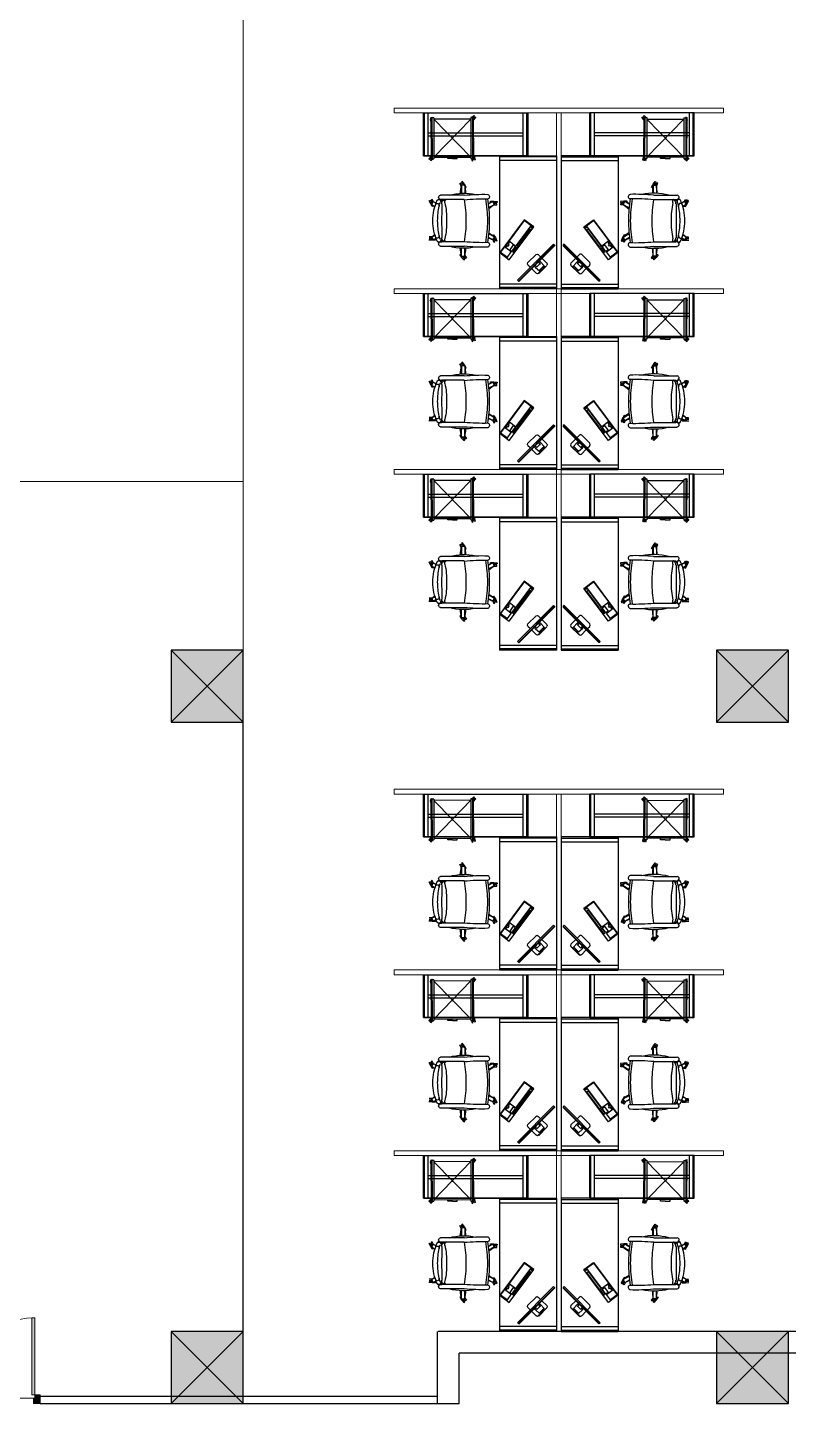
# Model space of a CAD drawing. Header units: inches. Extents: x 327481 to 195042051, y -335014 to 44773228.
# Drawn here: x 380513 to 380825, y -317812 to -317248 of the extents above; entities that cross this region are included whole.
import ezdxf

# ---------------------------------------------------------------- set-up
doc = ezdxf.new("R2010")
doc.units = ezdxf.units.IN
doc.header["$MEASUREMENT"] = 0
for name, color, linetype in [('cad-block.com', 250, 'Continuous'), ('center', 146, 'Continuous'), ('FLOORING', 44, 'Continuous'), ('PARTITION', 174, 'Continuous')]:
    doc.layers.add(name, color=color, linetype=linetype)
for name, color, linetype, lineweight in [('column 1', 146, 'Continuous', 30), ('DOOR', 47, 'Continuous', 9), ('furniture', 251, 'Continuous', 13), ('WALL', 12, 'Continuous', 30)]:
    doc.layers.add(name, color=color, linetype=linetype, lineweight=lineweight)

# ---------------------------------------------------------------- blocks, each defined once
blk = doc.blocks.new('RTU')
at = {"layer": 'DOOR'}
for points in [[(2799511, -182811), (2799511, -182874), (2799551, -182874), (2799551, -182886), (2799611, -182886), (2799611, -182811)], [(2798637, -183716, 0.009156), (2798637, -183748), (2799511, -183748), (2799511, -183716)], [(2799611, -183811), (2799611, -183736), (2799551, -183736), (2799551, -183748), (2799511, -183748), (2799511, -183811)]]:
    blk.add_hatch(color=256, dxfattribs=at).paths.add_polyline_path(points)
at = {"layer": 'DOOR', "ltscale": 300}
for p, q in [((2799511, -182811), (2799511, -182874)), ((2799611, -182811), (2799511, -182811)), ((2799611, -182811), (2799611, -182886)), ((2799551, -182874), (2799511, -182874)), ((2799551, -182874), (2799551, -182886)), ((2799611, -182886), (2799551, -182886)), ((2799551, -182886), (2799551, -183736)), ((2798637, -183748), (2798637, -183716)), ((2798637, -183716), (2799511, -183716)), ((2799511, -183748), (2798637, -183748)), ((2799511, -183716), (2799511, -183748)), ((2799511, -183811), (2799511, -183748)), ((2799551, -183748), (2799511, -183748)), ((2799611, -183736), (2799551, -183736)), ((2799551, -183748), (2799551, -183736)), ((2799611, -183811), (2799611, -183736)), ((2799611, -183811), (2799511, -183811))]:
    blk.add_line(p, q, dxfattribs=at)
blk.add_arc((2799511, -183748), 874, 90, 180, dxfattribs=at)
blk = doc.blocks.new('COLUMN1')
at = {"layer": 'column 1'}
h = blk.add_hatch(color=256, dxfattribs=at)
h.paths.add_polyline_path([(1, 1), (0, 1), (0.5, 0.5)])
h.paths.add_polyline_path([(1, 1), (0.5, 0.5), (1, 0)])
h.paths.add_polyline_path([(0.5, 0.5), (0, 0), (1, 0)])
h.paths.add_polyline_path([(0.5, 0.5), (0, 1), (0, 0)])
at = {"layer": 'column 1', "lineweight": 0, "ltscale": 0.3}
for p, q in [((0, 1), (1, 0)), ((0, 0), (1, 1))]:
    blk.add_line(p, q, dxfattribs=at)
at = {"layer": 'column 1', "ltscale": 0.3}
for p, q in [((1, 1), (0, 1)), ((0, 1), (0, 0)), ((1, 0), (1, 1)), ((0, 0), (1, 0))]:
    blk.add_line(p, q, dxfattribs=at)
blk = doc.blocks.new('furn040')
at = {"color": 0, "linetype": 'ByBlock', "ltscale": 100}
for p, q in [((-1394, 0), (-1394, -600)), ((-1394, 0), (-1394, -600)), ((6, 0), (-1394, 0)), ((6, 0), (-1394, 0)), ((-1382, 0), (-1382, -600)), ((-1344, 0), (-1344, -600)), ((-44, 0), (-44, -600)), ((-6, 0), (-6, -600)), ((6, -600), (6, 0)), ((-1089, -496), (-744, -238)), ((-957, -407), (-773, -270)), ((-763, -283), (-948, -420)), ((-944, -426), (-730, -267)), ((-773, -270), (-763, -283)), ((-755, -259), (-744, -250)), ((-747, -270), (-755, -259)), ((-735, -262), (-747, -270)), ((-744, -238), (-668, -340)), ((-744, -250), (-735, -262)), ((-730, -267), (-676, -339)), ((-668, -340), (-1014, -597)), ((-1013, -450), (-967, -415)), ((-958, -427), (-1004, -462)), ((-1001, -470), (-949, -432)), ((-967, -415), (-958, -427)), ((-948, -420), (-957, -407)), ((-949, -432), (-933, -454)), ((-890, -499), (-944, -426)), ((-676, -339), (-890, -499)), ((456, -300), (6, -300)), ((6, -300), (456, -300)), ((6, -300), (6, -700)), ((6, -700), (6, -300)), ((6, -312), (456, -312)), ((6, -350), (456, -350)), ((6, -410), (6, -440)), ((216, -700), (216, -350)), ((246, -700), (246, -350)), ((416, -300), (446, -300)), ((456, -700), (456, -300)), ((-1014, -597), (-1089, -496)), ((-1063, -517), (-1007, -475)), ((-1010, -588), (-1063, -517)), ((-1004, -462), (-1013, -450)), ((-954, -546), (-1010, -588)), ((-1007, -475), (-954, -546)), ((-985, -492), (-1001, -470)), ((-933, -454), (-985, -492)), ((-956, -531), (-939, -518)), ((-950, -540), (-956, -531)), ((-900, -503), (-950, -540)), ((-947, -508), (-932, -497)), ((-939, -518), (-947, -508)), ((-932, -497), (-924, -507)), ((-924, -507), (-907, -494)), ((-907, -494), (-900, -503)), ((6, -600), (-1394, -600)), ((-904, -660), (-898, -649)), ((-877, -675), (-904, -660)), ((-898, -649), (-888, -655)), ((-888, -629), (-893, -639)), ((-893, -639), (-883, -645)), ((-856, -643), (-888, -629)), ((-888, -655), (-878, -660)), ((-883, -645), (-873, -650)), ((-880, -669), (-850, -652)), ((-880, -669), (-852, -718)), ((-826, -661), (-856, -643)), ((-850, -652), (-814, -714)), ((-838, -668), (-832, -671)), ((-832, -671), (-826, -661)), ((-506, -652), (-542, -714)), ((-510, -626), (-499, -626)), ((-510, -657), (-510, -626)), ((-506, -652), (-476, -669)), ((-476, -669), (-505, -718)), ((-499, -626), (-498, -637)), ((-498, -637), (-498, -649)), ((-487, -625), (-487, -637)), ((-476, -625), (-487, -625)), ((-487, -637), (-486, -648)), ((-484, -688), (-484, -695)), ((-484, -695), (-473, -694)), ((-472, -659), (-476, -625)), ((-473, -694), (-472, -659)), ((6, -1400), (6, -700)), ((6, -700), (6, -1400)), ((216, -1350), (216, -700)), ((246, -1350), (246, -700)), ((456, -1400), (456, -700)), ((-38, -856), (-41, -866)), ((-41, -866), (-31, -869)), ((-8, -863), (-38, -856)), ((12, -870), (-8, -863)), ((380, -872), (407, -848)), ((406, -863), (399, -870)), ((414, -856), (406, -863)), ((407, -848), (414, -856)), ((421, -864), (414, -871)), ((429, -871), (421, -864)), ((-1089, -975), (-1082, -966)), ((-1064, -998), (-1089, -975)), ((-1082, -966), (-1073, -973)), ((-1067, -948), (-1074, -957)), ((-1074, -957), (-1066, -964)), ((-1073, -973), (-1065, -980)), ((-1044, -965), (-1067, -948)), ((-1066, -964), (-1057, -972)), ((-1036, -1019), (-1064, -998)), ((-1052, -1001), (-1052, -966)), ((-1052, -966), (-968, -966)), ((-1052, -1001), (-968, -1001)), ((-1038, -1003), (-1029, -1011)), ((-1038, -1003), (-1038, -1003)), ((-1029, -1011), (-1036, -1019)), ((-948, -973), (-948, -1222)), ((-900, -973), (-900, -1208)), ((-456, -973), (-456, -1208)), ((-409, -973), (-409, -1222)), ((-305, -966), (-388, -966)), ((-305, -1001), (-388, -1001)), ((-331, -960), (-324, -950)), ((-325, -964), (-331, -960)), ((-324, -950), (-294, -968)), ((-311, -1002), (-285, -1017)), ((-305, -966), (-305, -1001)), ((-288, -1001), (-298, -995)), ((-294, -968), (-266, -988)), ((-282, -991), (-291, -985)), ((-279, -1007), (-288, -1001)), ((-285, -1017), (-279, -1007)), ((-272, -998), (-282, -991)), ((-266, -988), (-272, -998)), ((-47, -887), (-44, -876)), ((-23, -895), (-47, -887)), ((-44, -876), (-34, -879)), ((-34, -879), (-24, -882)), ((-31, -869), (-23, -871)), ((-23, -870), (407, -872)), ((-23, -900), (-23, -870)), ((-23, -880), (407, -882)), ((407, -902), (-23, -900)), ((-10, -1290), (-8, -900)), ((392, -902), (-10, -1290)), ((-8, -900), (390, -1292)), ((392, -902), (390, -1292)), ((414, -871), (406, -878)), ((407, -894), (429, -871)), ((407, -872), (407, -902)), ((407, -894), (407, -894)), ((-24, -1045), (-9, -1045)), ((-24, -1095), (-24, -1045)), ((-24, -1095), (-24, -1095)), ((-24, -1095), (-24, -1095)), ((-24, -1095), (-24, -1145)), ((-24, -1145), (-9, -1145)), ((-884, -1273), (-884, -1308)), ((-872, -1273), (-884, -1273)), ((-880, -1299), (-862, -1268)), ((-850, -1316), (-880, -1299)), ((-872, -1280), (-872, -1273)), ((-850, -1316), (-829, -1279)), ((-525, -1296), (-530, -1307)), ((-506, -1316), (-528, -1279)), ((-519, -1300), (-525, -1296)), ((-476, -1299), (-506, -1316)), ((-476, -1299), (-494, -1268)), ((-479, -1293), (-453, -1308)), ((-25, -1298), (-47, -1321)), ((405, -1292), (-25, -1290)), ((-25, -1320), (-25, -1290)), ((405, -1292), (405, -1322)), ((-884, -1308), (-881, -1343)), ((-870, -1331), (-870, -1319)), ((-869, -1342), (-870, -1331)), ((-858, -1330), (-859, -1319)), ((-858, -1342), (-858, -1330)), ((-846, -1311), (-846, -1341)), ((-530, -1307), (-500, -1324)), ((-500, -1324), (-469, -1339)), ((-474, -1323), (-483, -1318)), ((-468, -1313), (-478, -1308)), ((-463, -1328), (-474, -1323)), ((-469, -1339), (-463, -1328)), ((-458, -1318), (-468, -1313)), ((-453, -1308), (-458, -1318)), ((-47, -1321), (-39, -1328)), ((-39, -1328), (-32, -1321)), ((-32, -1321), (-25, -1314)), ((-32, -1336), (-24, -1328)), ((-25, -1343), (-32, -1336)), ((405, -1312), (-25, -1310)), ((2, -1320), (-25, -1343)), ((405, -1322), (-25, -1320)), ((-24, -1328), (-17, -1321)), ((6, -1350), (456, -1350)), ((6, -1388), (456, -1388)), ((6, -1400), (456, -1400)), ((370, -1322), (389, -1328)), ((413, -1322), (405, -1320)), ((416, -1312), (406, -1310))]:
    blk.add_line(p, q, dxfattribs=at)
at = {"color": 0, "linetype": 'ByBlock'}
for p, q in [((-1314, -394), (-941, -20)), ((-1160, -134), (-1158, -136)), ((-1159, -134), (-1157, -136)), ((-1112, -166), (-1154, -129)), ((-1123, -102), (-1073, -152)), ((-933, -21), (-941, -20)), ((-1233, -211), (-1182, -262)), ((-1169, -222), (-1205, -180)), ((-1201, -175), (-1199, -177)), ((-1200, -175), (-1199, -176)), ((-1168, -276), (-1144, -300)), ((-1165, -204), (-1144, -224)), ((-1165, -204), (-1149, -220)), ((-1165, -204), (-1165, -204)), ((-1163, -206), (-1129, -172)), ((-1131, -170), (-1130, -169)), ((-1131, -170), (-1110, -190)), ((-1130, -169), (-1115, -185)), ((-1059, -167), (-1034, -191)), ((-1313, -401), (-1314, -394))]:
    blk.add_line(p, q, dxfattribs=at)
for points in [[(-1303, -411), (-923, -31), (-933, -21), (-1313, -401), (-1303, -411)], [(-1233, -187), (-1148, -102)], [(-1205, -180), (-1154, -129)], [(-1199, -177), (-1157, -136)], [(-1199, -176), (-1158, -136)], [(-1119, -300), (-1034, -215)]]:
    blk.add_lwpolyline(points, dxfattribs=at)
for points in [[(-1169, -222, 0.263666), (-1159, -227), (-1156, -226), (-1149, -220)], [(-1112, -166, -0.263666), (-1107, -175), (-1108, -179), (-1115, -185)]]:
    blk.add_lwpolyline(points, format="xyb", dxfattribs=at)
for centre, radius in [((-1180, -139), 1.73), ((-1170, -129), 1.73), ((-1159, -119), 1.73), ((-1230, -190), 1.73), ((-1220, -180), 1.73), ((-1210, -170), 1.73), ((-1200, -160), 1.73), ((-1190, -150), 1.73), ((-1144, -242), 1.14), ((-1093, -191), 1.14)]:
    blk.add_circle(centre, radius, dxfattribs=at)
at = {"color": 0, "linetype": 'ByBlock', "ltscale": 100}
blk.add_circle((191, -1096), 5, dxfattribs=at)
at = {"color": 0, "linetype": 'ByBlock', "ltscale": 0.7}
blk.add_circle((191, -1096), 5, dxfattribs=at)
at = {"color": 0, "linetype": 'ByBlock'}
for centre, start, end in [((-1135, -114), 45, 135), ((-1220, -199), 135, 225), ((-1046, -203), 315, 45), ((-1131, -288), 225, 315)]:
    blk.add_arc(centre, 17.2, start, end, dxfattribs=at)
at = {"color": 0, "linetype": 'ByBlock', "ltscale": 100}
for centre, radius, start, end in [((-931, -730), 25, 23.3646, 166.0119), ((1253, -780), 2162, 178.4274, 185.1186), ((-678, -2045), 1338, 90, 99.9112), ((1031, 124), 2069, 202.5522, 204.0646), ((-865, -660), 13.3, 30, 210), ((-865, -660), 5.78, 30, 210), ((-2492, -1909), 2069, 35.3389, 37.4478), ((-678, -2045), 1338, 80.0888, 90), ((1136, -1909), 2069, 142.5522, 144.6611), ((-491, -660), 13.3, 330, 150), ((-2387, 124), 2069, 335.9354, 337.4478), ((-491, -660), 5.78, 330, 150), ((-2610, -780), 2162, 354.8814, 1.5726), ((-425, -730), 25, 13.9881, 156.6354), ((-366, -974), 602, 167.935, 195.1126), ((1175, -781), 2131, 178.4583, 185.1431), ((-678, -2045), 1318, 90, 100.0809), ((-678, -2045), 1318, 79.9191, 90), ((-2531, -781), 2131, 354.8569, 1.5417), ((-990, -974), 602, 344.8874, 12.065), ((-12, -880), 12.1, 55.7375, 123.8046), ((-1052, -984), 13.3, 90, 270), ((-1052, -984), 5.78, 90, 270), ((-784, -3018), 2069, 95.1232, 97.4478), ((-784, 1050), 2069, 262.5522, 264.9), ((-678, -2271), 1318, 90, 99.7142), ((-678, -2271), 1318, 80.2858, 90), ((-573, 1050), 2069, 275.1, 277.4478), ((-573, -3018), 2069, 82.5522, 84.8768), ((-305, -984), 13.3, 270, 90), ((-305, -984), 5.78, 270, 90), ((-12, -880), 12.1, 154.715, 204.8272), ((395, -882), 12.1, 55.7375, 123.8046), ((-701, -1942), 785, 88.3552, 102.2414), ((-655, -1942), 785, 77.7586, 91.6448), ((-923, -1216), 25, 193.9881, 271.9852), ((-925, -1216), 25.7, 268.5806, 17.7975), ((-874, -1224), 36.8, 198.6123, 238.7576), ((-882, -1239), 20.1, 67.8258, 236.3114), ((-877, -1148), 28.4, 210.9998, 288.2701), ((-846, -1178), 54.2, 179.478, 228.8422), ((-859, -1165), 43, 196.9411, 273.1092), ((-679, -774), 527, 245.9635, 270.0368), ((1031, -2092), 2069, 156.4846, 157.4478), ((-865, -1307), 13.3, 150, 330), ((-821, -1142), 94.8, 235.4751, 262.4619), ((-841, -1255), 20.1, 67.8258, 236.3114), ((-802, -3862), 2654, 87.3318, 91.193), ((-2492, -58), 2069, 322.5522, 323.7681), ((-667, -325), 926, 259.6746, 269.3108), ((-555, -3862), 2654, 88.807, 92.6682), ((-689, -325), 926, 270.6892, 280.3254), ((-678, -774), 527, 269.9632, 294.0365), ((1136, -58), 2069, 216.2319, 217.4478), ((-536, -1142), 94.8, 277.5381, 304.5249), ((-516, -1255), 20.1, 303.6886, 112.1742), ((-491, -1307), 13.3, 210, 30), ((-497, -1165), 43, 266.8908, 343.0589), ((-2387, -2092), 2069, 22.5522, 23.5154), ((-480, -1148), 28.4, 251.7299, 329.0002), ((-474, -1239), 20.1, 303.6886, 112.1742), ((-510, -1178), 54.2, 311.1578, 0.522), ((-482, -1224), 36.8, 301.2424, 341.3877), ((-431, -1216), 25.7, 162.2025, 271.4194), ((-433, -1216), 25, 268.0148, 346.0119), ((-865, -1307), 5.78, 150, 330), ((-491, -1307), 5.78, 210, 30), ((-13, -1310), 12.1, 235.7375, 303.8046), ((394, -1312), 12.1, 235.7375, 303.8046), ((394, -1312), 12.1, 334.715, 24.8272)]:
    blk.add_arc(centre, radius, start, end, dxfattribs=at)
blk = doc.blocks.new('kgrrfyg')
at = {"layer": 'PARTITION', "lineweight": 0}
for p, q in [((370198.74, -317355.09), (370063.77, -317355.09)), ((370063.77, -317357.09), (370063.77, -317355.09)), ((370198.74, -317357.09), (370063.77, -317357.09)), ((370198.74, -317357.09), (370198.74, -317355.09))]:
    blk.add_line(p, q, dxfattribs=at)

msp = doc.modelspace()

# ---------------------------------------------------------------- linework, layer by layer
at = {"layer": 'FLOORING', "lineweight": 0}
for p, q in [((380601.273, -317503.091), (380601.273, -317197.808)), ((380499.729, -317434.091), (380601.273, -317434.091))]:
    msp.add_line(p, q, dxfattribs=at)
at = {"layer": 'furniture'}
msp.add_line((380597.273, -317782.111), (380601.273, -317782.111), dxfattribs=at)
at = {"layer": 'PARTITION', "lineweight": 0}
for p, q in [((380729.676, -317503.091), (380729.676, -317283.09)), ((380731.676, -317503.091), (380731.676, -317283.09)), ((380729.676, -317782.112), (380729.676, -317562.111)), ((380731.676, -317782.112), (380731.676, -317562.111))]:
    msp.add_line(p, q, dxfattribs=at)
at = {"layer": 'WALL'}
for p, q in [((380601.273, -317808.654), (380601.273, -317532.634)), ((380601.273, -317791.092), (380601.273, -317782.111)), ((380680.875, -317791.092), (380680.875, -317782.111)), ((381632.775, -317782.111), (380681.138, -317782.111)), ((380680.875, -317811.654), (380680.875, -317791.092)), ((381632.775, -317791.092), (380689.875, -317791.092)), ((381623.715, -317791.092), (380689.935, -317791.092)), ((380518.105, -317811.654), (380518.105, -317808.054))]:
    msp.add_line(p, q, dxfattribs=at)
for points in [[(380518.105, -317811.654), (380689.875, -317811.654), (380689.875, -317791.092)], [(380518.105, -317808.654), (380680.875, -317808.654)]]:
    msp.add_lwpolyline(points, dxfattribs=at)

# ---------------------------------------------------------------- block references
at = {"layer": 'cad-block.com', "yscale": 0.0389195758130585, "zscale": 0.0389195758130585}
for p, xscale, rotation in [((380729.677, -317300.837), -0.0389195758130585, 270), ((380731.676, -317300.837), 0.0389195758130585, 90), ((380729.677, -317374.837), -0.0389195758130585, 270), ((380731.676, -317374.837), 0.0389195758130585, 90), ((380729.677, -317448.837), -0.0389195758130585, 270), ((380731.676, -317448.837), 0.0389195758130585, 90), ((380729.677, -317579.858), -0.0389195758130585, 270), ((380731.676, -317579.858), 0.0389195758130585, 90), ((380729.677, -317653.858), -0.0389195758130585, 270), ((380731.676, -317653.858), 0.0389195758130585, 90), ((380729.677, -317727.858), -0.0389195758130585, 270), ((380731.676, -317727.858), 0.0389195758130585, 90)]:
    msp.add_blockref('furn040', p, dxfattribs=dict(at, xscale=xscale, rotation=rotation))
at = {"layer": 'center', "xscale": 29.5434782608645, "yscale": 29.5434782608645, "zscale": 39.3913043478359, "rotation": 90}
for p in [(380601.273, -317532.634), (380824.807, -317532.634), (380601.273, -317811.654), (380824.807, -317811.654)]:
    msp.add_blockref('COLUMN1', p, dxfattribs=at)
at = {"layer": 'DOOR', "xscale": -0.03599999996367842, "yscale": 0.03599999996367842, "zscale": 0.03599999995395007, "rotation": 90}
msp.add_blockref('RTU', (373900.899, -217025.669), dxfattribs=at)
at = {"layer": 'PARTITION', "lineweight": 0}
for p in [(10599.423, 74.001), (10599.423, 0), (10599.423, -73.999), (10599.423, -205.02), (10599.423, -279.02), (10599.423, -353.02)]:
    msp.add_blockref('kgrrfyg', p, dxfattribs=at)

doc.saveas('drawing.dxf')
